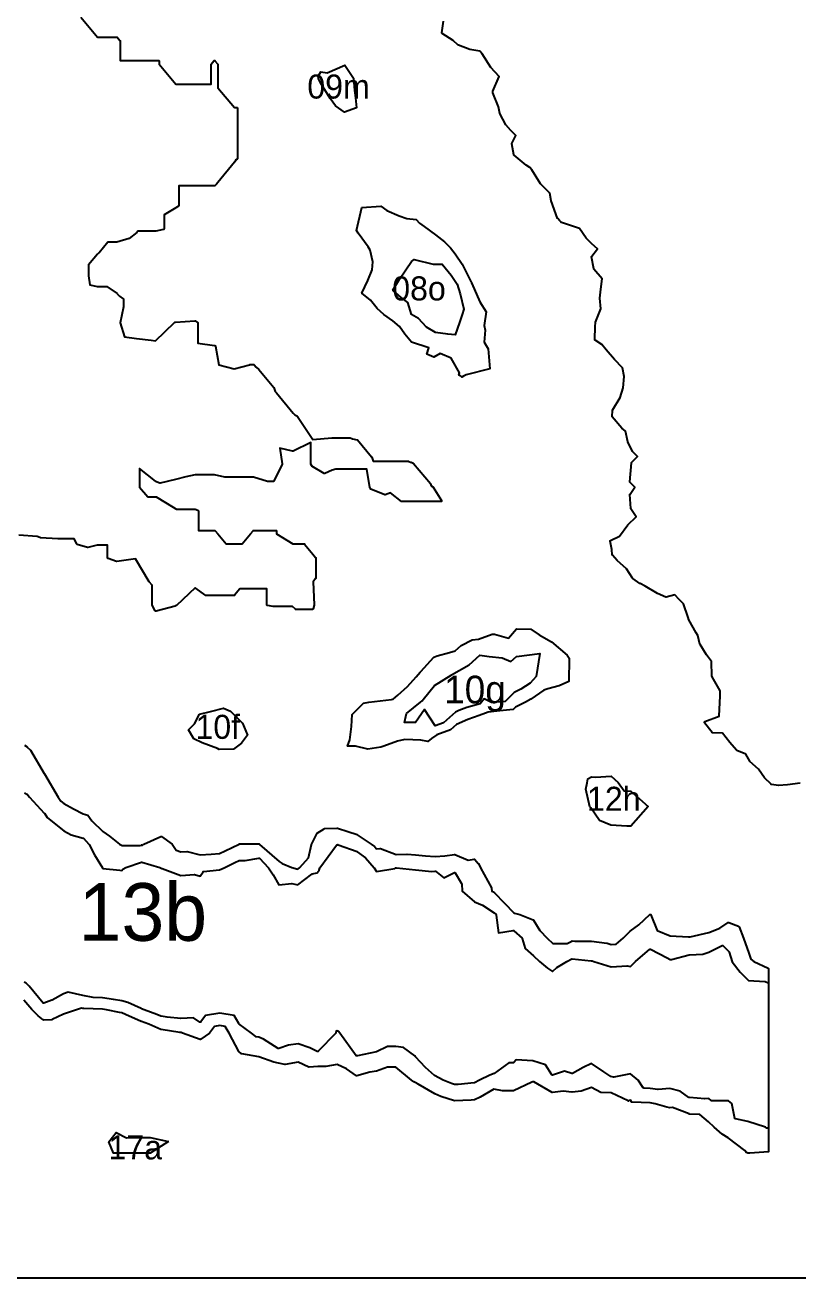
# Model space of a CAD drawing. Header units: millimetres. Extents: x 0 to 500, y 0 to 700.
# Drawn here: x 280.7 to 361.2, y 0 to 130.4 of the extents above; entities that cross this region are included whole.
import ezdxf
from ezdxf.enums import TextEntityAlignment as Align

# ---------------------------------------------------------------- set-up
doc = ezdxf.new("R2010")
doc.units = ezdxf.units.MM
for name, color, linetype in [('CORTE', 1, 'Continuous'), ('GRABADO', 5, 'Continuous'), ('HOJA', 8, 'Continuous')]:
    doc.layers.add(name, color=color, linetype=linetype)

msp = doc.modelspace()

# ---------------------------------------------------------------- linework, layer by layer
at = {"layer": 'CORTE'}
for points in [[(286.52, 131.22), (288.24, 129.15), (290.25, 129.15), (290.26, 129.15), (290.27, 129.15), (290.28, 129.14), (290.29, 129.14), (290.29, 129.13), (290.3, 129.13), (290.58, 128.79), (290.58, 128.79), (290.59, 128.78), (290.59, 128.77), (290.59, 128.77), (290.59, 128.76), (290.59, 128.75), (290.59, 126.71), (294.6, 126.71), (294.61, 126.71), (294.62, 126.7), (294.63, 126.7), (294.64, 126.69), (294.64, 126.69), (294.65, 126.69), (294.65, 126.68), (294.66, 126.67), (294.66, 126.67), (294.67, 126.66), (294.67, 126.65), (294.67, 126.65), (294.67, 126.64), (294.67, 126.63), (294.67, 126.32), (296.39, 124.26), (300.08, 124.26), (300.08, 126.3), (300.08, 126.3), (300.08, 126.31), (300.08, 126.32), (300.08, 126.33), (300.09, 126.33), (300.09, 126.34), (300.37, 126.68), (300.38, 126.69), (300.39, 126.69), (300.39, 126.69), (300.39, 126.7), (300.4, 126.7), (300.41, 126.71), (300.42, 126.71), (300.44, 126.71), (300.45, 126.71), (300.46, 126.7), (300.47, 126.7), (300.47, 126.69), (300.48, 126.69), (300.48, 126.69), (300.77, 126.34), (300.77, 126.34), (300.77, 126.33), (300.78, 126.33), (300.78, 126.32), (300.78, 126.31), (300.78, 126.31), (300.78, 126.3), (300.78, 123.88), (302.5, 121.82), (302.75, 121.82), (302.76, 121.82), (302.77, 121.81), (302.78, 121.81), (302.78, 121.81), (302.79, 121.8), (302.8, 121.8), (302.8, 121.79), (302.81, 121.78), (302.82, 121.77), (302.82, 121.76), (302.82, 121.75), (302.82, 121.74), (302.82, 116.51), (302.82, 116.51), (302.82, 116.5), (302.82, 116.49), (302.82, 116.49), (302.81, 116.48), (302.81, 116.48), (302.81, 116.47), (302.8, 116.46), (302.8, 116.46), (302.79, 116.45), (302.62, 116.35), (302.54, 116.15), (302.53, 116.14), (302.53, 116.13), (300.77, 114.02), (300.63, 113.85), (300.49, 113.69), (300.48, 113.68), (300.47, 113.67), (300.47, 113.67), (300.46, 113.67), (300.45, 113.66), (300.44, 113.66), (300.44, 113.66), (296.71, 113.66), (296.71, 111.62), (296.71, 111.62), (296.71, 111.61), (296.71, 111.6), (296.7, 111.6), (296.7, 111.59), (296.7, 111.59), (296.69, 111.58), (296.69, 111.57), (296.68, 111.57), (296.68, 111.56), (296.39, 111.39), (295.17, 110.65), (295.17, 109.18), (295.16, 109.17), (295.16, 109.17), (295.16, 109.16), (295.16, 109.15), (295.16, 109.14), (295.15, 109.14), (295.15, 109.13), (295.14, 109.13), (295.14, 109.12), (295.13, 109.11), (295.11, 109.11), (295.11, 109.11), (294.33, 108.95), (294.32, 108.95), (292.44, 108.95), (292.33, 108.82), (292.33, 108.81), (292.33, 108.81), (291.55, 108.19), (291.55, 108.19), (291.54, 108.18), (291.54, 108.18), (291.53, 108.18), (290.26, 107.8), (290.26, 107.8), (290.25, 107.8), (289.33, 107.8), (288.4, 106.68), (288.4, 106.68), (288.39, 106.68), (288.26, 106.57), (287.31, 105.43), (287.31, 104.29), (287.44, 103.35), (288.21, 103.2), (289.18, 103.2), (289.19, 103.2), (289.2, 103.19), (289.21, 103.19), (289.22, 103.18), (290.28, 102.45), (290.29, 102.45), (290.3, 102.44), (290.52, 102.17), (290.92, 101.9), (290.93, 101.9), (290.93, 101.9), (290.94, 101.89), (290.94, 101.88), (290.95, 101.87), (290.95, 101.86), (290.95, 101.86), (290.96, 101.85), (290.96, 101.07), (290.95, 101.06), (290.61, 99.4), (291.06, 97.94), (292.29, 97.79), (293.84, 97.61), (294.29, 97.55), (296.27, 99.45), (296.28, 99.46), (296.28, 99.46), (296.31, 99.48), (296.31, 99.48), (296.32, 99.48), (296.32, 99.48), (296.33, 99.49), (296.35, 99.49), (296.36, 99.48), (296.36, 99.48), (296.37, 99.48), (298.39, 99.61), (298.4, 99.61), (298.42, 99.6), (298.43, 99.6), (298.66, 99.46), (298.67, 99.46), (298.67, 99.45), (298.68, 99.45), (298.68, 99.44), (298.69, 99.43), (298.69, 99.42), (298.69, 99.42), (298.7, 99.41), (298.7, 99.4), (298.7, 97.29), (300.44, 97.04), (300.45, 97.04), (300.46, 97.04), (300.47, 97.04), (300.47, 97.03), (300.5, 97.01), (300.51, 97.01), (300.51, 97), (300.52, 97), (300.52, 96.99), (300.53, 96.99), (300.53, 96.98), (300.53, 96.97), (300.53, 96.97), (300.89, 95.04), (302.47, 94.62), (304.09, 95.05), (304.1, 95.05), (304.11, 95.06), (304.51, 95.06), (304.52, 95.05), (304.53, 95.05), (304.54, 95.05), (304.55, 95.04), (304.56, 95.03), (304.56, 95.03), (304.76, 94.8), (305.04, 94.56), (305.05, 94.56), (306.6, 92.69), (306.61, 92.68), (306.61, 92.68), (306.61, 92.67), (306.62, 92.67), (306.75, 92.27), (306.89, 92.11), (308.64, 90.01), (308.78, 89.85), (309.06, 89.68), (309.06, 89.68), (309.07, 89.67), (309.08, 89.66), (310.67, 87.27), (312.66, 87.44), (314.54, 87.44), (314.55, 87.44), (314.56, 87.44), (314.72, 87.36), (314.8, 87.35), (315.29, 87.24), (315.3, 87.24), (315.31, 87.23), (315.33, 87.23), (315.33, 87.22), (316.79, 85.47), (316.8, 85.46), (316.8, 85.45), (316.81, 85.44), (316.95, 85), (320.65, 85), (320.66, 84.99), (320.67, 84.99), (320.84, 84.92), (320.92, 84.89), (320.93, 84.89), (321.13, 84.79), (321.14, 84.79), (321.15, 84.78), (321.15, 84.78), (321.16, 84.77), (322.91, 82.67), (322.91, 82.67), (322.91, 82.67), (322.91, 82.66), (323.01, 82.45), (323.18, 82.34), (323.19, 82.34), (323.19, 82.33), (323.2, 82.32), (324.07, 80.92), (324.08, 80.92), (324.08, 80.9), (324.08, 80.89), (324.09, 80.88), (324.08, 80.87), (324.08, 80.87), (324.08, 80.86), (324.08, 80.85), (324.07, 80.84), (324.07, 80.83), (324.06, 80.83), (324.06, 80.82), (324.05, 80.82), (324.04, 80.81), (324.03, 80.81), (324.01, 80.81), (319.93, 80.81), (319.92, 80.81), (319.91, 80.81), (319.9, 80.82), (319.89, 80.82), (318.76, 81.73), (318.22, 81.51), (318.21, 81.51), (318.2, 81.51), (318.2, 81.5), (318.19, 81.5), (318.18, 81.51), (318.17, 81.51), (318.16, 81.51), (316.7, 82.1), (316.69, 82.1), (316.68, 82.11), (316.68, 82.12), (316.67, 82.12), (316.67, 82.13), (316.61, 82.25), (316.61, 82.25), (316.61, 82.26), (316.61, 82.26), (316.28, 84.18), (313.05, 84.18), (312.68, 84.09), (311.92, 83.73), (311.91, 83.72), (311.9, 83.72), (311.89, 83.72), (311.88, 83.72), (311.86, 83.72), (311.85, 83.73), (310.58, 84.49), (310.58, 84.5), (310.57, 84.5), (310.56, 84.51), (310.56, 84.52), (310.46, 84.69), (310.46, 84.69), (310.46, 84.7), (310.45, 84.71), (310.45, 84.72), (310.45, 84.72), (310.45, 86.94), (308.61, 86.05), (308.6, 86.05), (308.59, 86.05), (308.59, 86.05), (308.58, 86.05), (308.57, 86.05), (307.22, 86.37), (307.49, 84.73), (307.49, 84.73), (307.49, 84.72), (307.49, 84.71), (307.49, 84.7), (307.49, 84.7), (306.61, 82.94), (306.61, 82.94), (306.6, 82.93), (306.6, 82.93), (306.59, 82.92), (306.58, 82.91), (306.57, 82.91), (306.57, 82.91), (306.56, 82.9), (306.55, 82.9), (305.96, 82.9), (305.95, 82.9), (305.94, 82.91), (304.5, 83.34), (301.52, 83.34), (301.51, 83.34), (300.42, 83.6), (298.4, 83.6), (297.44, 83.37), (296.37, 83.11), (294.77, 82.73), (294.76, 82.73), (294.75, 82.73), (294.74, 82.73), (294.73, 82.73), (294.73, 82.73), (294.29, 82.91), (294.28, 82.91), (294.27, 82.92), (292.63, 84.23), (292.63, 82.3), (293.48, 81.3), (294.32, 81.3), (294.33, 81.3), (294.34, 81.3), (294.34, 81.3), (294.35, 81.29), (294.35, 81.29), (296.11, 80.23), (296.39, 80.06), (296.47, 80.02), (298.4, 80.02), (298.41, 80.02), (298.42, 80.01), (298.7, 79.9), (298.7, 79.9), (298.71, 79.89), (298.72, 79.89), (298.73, 79.88), (298.74, 79.87), (298.74, 79.86), (298.74, 79.86), (298.75, 79.85), (298.75, 79.84), (298.75, 79.83), (298.75, 77.8), (300.44, 77.8), (300.44, 77.79), (300.45, 77.79), (300.46, 77.79), (300.47, 77.79), (300.48, 77.78), (300.49, 77.77), (300.49, 77.77), (300.77, 77.43), (301.63, 76.41), (303.31, 76.41), (304.17, 77.43), (304.45, 77.77), (304.45, 77.77), (304.46, 77.78), (304.47, 77.79), (304.48, 77.79), (304.48, 77.79), (304.49, 77.79), (304.5, 77.8), (306.83, 77.8), (306.84, 77.79), (306.85, 77.79), (306.86, 77.79), (306.86, 77.78), (306.87, 77.78), (306.88, 77.77), (306.88, 77.77), (306.89, 77.76), (306.89, 77.75), (306.89, 77.75), (306.9, 77.74), (306.9, 77.74), (306.9, 77.73), (306.9, 77.72), (306.9, 77.43), (308.6, 76.41), (309.75, 76.41), (309.76, 76.41), (309.77, 76.41), (309.77, 76.4), (309.78, 76.4), (309.79, 76.4), (309.79, 76.39), (309.8, 76.39), (309.8, 76.38), (310.68, 75.32), (310.96, 74.99), (310.96, 74.98), (310.97, 74.97), (310.97, 74.96), (310.97, 74.96), (310.97, 74.95), (310.97, 74.94), (310.97, 72.83), (310.97, 72.82), (310.97, 72.81), (310.97, 72.81), (310.97, 72.8), (310.96, 72.79), (310.96, 72.79), (310.72, 72.45), (310.71, 72.45), (310.71, 72.44), (310.81, 70.05), (310.81, 70.04), (310.81, 70.04), (310.8, 70.03), (310.69, 69.63), (310.69, 69.62), (310.68, 69.61), (310.68, 69.6), (310.67, 69.6), (310.67, 69.59), (310.66, 69.59), (310.66, 69.59), (310.65, 69.58), (310.64, 69.58), (310.63, 69.58), (308.91, 69.58), (308.89, 69.58), (308.88, 69.58), (308.87, 69.59), (308.86, 69.59), (308.55, 69.88), (308.5, 69.89), (306.54, 69.89), (306.53, 69.89), (305.95, 69.98), (305.94, 69.98), (305.94, 69.98), (305.93, 69.98), (305.93, 69.98), (305.92, 69.99), (305.91, 69.99), (305.91, 70), (305.9, 70.01), (305.89, 70.02), (305.89, 70.03), (305.89, 70.03), (305.89, 70.04), (305.89, 70.05), (305.89, 71.72), (303.08, 71.72), (302.53, 71.05), (302.52, 71.05), (302.52, 71.04), (302.51, 71.04), (302.5, 71.03), (302.48, 71.03), (302.47, 71.03), (299.55, 71.03), (299.54, 71.03), (299.53, 71.03), (299.53, 71.03), (299.52, 71.04), (299.51, 71.04), (298.4, 71.84), (296.47, 69.99), (296.47, 69.99), (296.46, 69.99), (296.46, 69.98), (296.45, 69.98), (296.45, 69.98), (296.44, 69.98), (296.39, 69.97), (296.36, 69.94), (296.36, 69.94), (296.35, 69.94), (296.35, 69.93), (296.34, 69.93), (294.34, 69.4), (294.33, 69.39), (294.32, 69.39), (294.31, 69.39), (294.3, 69.4), (294.29, 69.4), (294.28, 69.4), (294.27, 69.41), (294.27, 69.41), (294.26, 69.42), (294.26, 69.42), (294.25, 69.43), (294.25, 69.43), (293.94, 70.01), (293.94, 70.02), (293.93, 70.03), (293.93, 70.03), (293.93, 70.04), (293.93, 72.09), (293.64, 72.45), (293.63, 72.45), (293.63, 72.45), (292.21, 74.84), (290.25, 74.56), (290.23, 74.56), (290.22, 74.56), (289.35, 74.87), (289.34, 74.87), (289.33, 74.88), (289.32, 74.88), (289.32, 74.88), (289.32, 74.89), (289.31, 74.89), (289.31, 74.9), (289.3, 74.91), (289.3, 74.91), (289.3, 74.92), (289.3, 74.92), (289.29, 74.93), (289.29, 74.94), (289.29, 76.27), (288.21, 76.27), (287.25, 76.03), (287.24, 76.03), (287.22, 76.03), (287.21, 76.03), (286.14, 76.35), (286.14, 76.36), (286.13, 76.36), (286.12, 76.36), (286.12, 76.37), (286.11, 76.38), (286.1, 76.38), (286.1, 76.39), (285.8, 76.93), (284.12, 76.93), (282.31, 77.04), (282.31, 77.04), (282.3, 77.04), (282.29, 77.04), (282.06, 77.13), (281.95, 77.17), (280.05, 77.3)], [(361.44, 51.48), (360.1, 51.32), (359.17, 51.24), (359.17, 51.24), (359.16, 51.24), (358.43, 51.36), (358.43, 51.37), (358.42, 51.37), (358.42, 51.37), (358.41, 51.37), (358.4, 51.38), (358.4, 51.38), (357.72, 52.06), (357.72, 52.06), (357.08, 52.96), (356.2, 53.75), (356.19, 53.76), (356.19, 53.76), (356.18, 53.77), (355.77, 54.52), (354.82, 54.91), (354.81, 54.92), (354.8, 54.92), (354.8, 54.93), (354.79, 54.93), (354.79, 54.93), (354.09, 55.73), (354.09, 55.74), (353.34, 56.71), (352.3, 56.75), (352.3, 56.75), (352.28, 56.75), (352.27, 56.76), (352.27, 56.76), (352.26, 56.76), (352.26, 56.77), (352.25, 56.77), (352.25, 56.78), (351.48, 57.79), (351.48, 57.79), (351.47, 57.79), (351.47, 57.8), (351.47, 57.81), (351.47, 57.82), (351.47, 57.83), (351.47, 57.85), (351.47, 57.86), (351.48, 57.87), (351.48, 57.87), (351.49, 57.89), (351.5, 57.89), (351.51, 57.9), (351.51, 57.9), (353.01, 58.46), (353.11, 60.59), (353.09, 61.1), (352.26, 62.58), (352.26, 62.58), (352.25, 62.6), (352.24, 62.61), (352.24, 62.62), (352.24, 62.62), (352.24, 62.63), (352.2, 64.16), (351.68, 64.87), (351.68, 64.87), (351, 65.93), (351, 65.94), (351, 65.94), (350.99, 65.95), (350.76, 66.85), (350.59, 67.14), (349.83, 68.48), (349.83, 68.48), (349.82, 68.49), (349.82, 68.5), (349.77, 68.75), (349.27, 70.16), (348.81, 70.62), (348.37, 71.11), (347.49, 70.86), (347.49, 70.86), (347.48, 70.86), (347.47, 70.86), (347.46, 70.86), (347.45, 70.86), (347.45, 70.86), (346.58, 71.23), (346.57, 71.23), (346.57, 71.23), (345.3, 72.01), (344.75, 72.29), (344.74, 72.29), (344, 72.81), (343.99, 72.81), (343.99, 72.81), (343.98, 72.82), (343.98, 72.82), (343.33, 73.8), (342.38, 74.66), (342.38, 74.66), (341.87, 75.22), (341.87, 75.22), (341.86, 75.23), (341.86, 75.23), (341.86, 75.24), (341.85, 75.25), (341.85, 75.25), (341.85, 75.26), (341.82, 75.81), (341.64, 76.68), (341.64, 76.69), (341.64, 76.7), (341.64, 76.71), (341.64, 76.72), (341.64, 76.73), (341.65, 76.74), (341.65, 76.75), (341.66, 76.76), (341.67, 76.76), (341.68, 76.76), (342.6, 77.19), (343.48, 78.38), (343.48, 78.38), (344.35, 79.2), (343.8, 80.05), (343.8, 80.05), (343.79, 80.06), (343.79, 80.07), (343.79, 80.07), (343.79, 80.08), (343.7, 81.55), (343.7, 81.56), (343.71, 81.57), (343.71, 81.58), (344.2, 82.31), (343.7, 82.81), (343.7, 82.81), (343.7, 82.82), (343.69, 82.83), (343.69, 82.83), (343.69, 82.84), (343.68, 82.85), (343.68, 82.86), (343.68, 82.86), (343.68, 82.87), (343.86, 84.85), (343.86, 84.86), (343.87, 84.87), (343.87, 84.87), (343.87, 84.88), (343.88, 84.89), (343.88, 84.9), (344.48, 85.49), (343.99, 85.98), (343.99, 85.99), (343.99, 85.99), (343.98, 86), (343.48, 87.01), (343.48, 87.02), (343.48, 87.02), (343.48, 87.03), (343.25, 88.14), (342.86, 88.43), (342.86, 88.43), (342.85, 88.43), (341.86, 89.62), (341.86, 89.62), (341.85, 89.64), (341.84, 89.65), (341.84, 89.67), (341.89, 90.29), (341.89, 90.29), (341.89, 90.3), (341.89, 90.31), (341.89, 90.32), (342.68, 91.65), (343, 92.64), (343.11, 93.81), (342.93, 94.74), (342.08, 95.6), (341.22, 96.59), (341.22, 96.59), (340.78, 97.17), (340.08, 97.6), (340.08, 97.6), (340.07, 97.61), (340.07, 97.61), (340.06, 97.62), (340.06, 97.63), (340.05, 97.63), (340.05, 97.64), (340.05, 97.64), (340.05, 97.65), (340.05, 97.66), (340.05, 97.66), (340.07, 99.01), (340.07, 99.01), (340.1, 99.46), (340.1, 99.47), (340.1, 99.47), (340.66, 100.87), (340.57, 101.97), (340.57, 101.98), (340.57, 101.98), (340.68, 102.92), (340.81, 104), (339.95, 105), (339.94, 105.01), (339.94, 105.02), (339.94, 105.03), (339.93, 105.03), (339.71, 106.28), (339.71, 106.29), (339.71, 106.3), (339.71, 106.3), (339.71, 106.32), (339.72, 106.33), (339.72, 106.33), (340.31, 107.11), (339.72, 107.64), (339.14, 108.23), (339.13, 108.23), (338.44, 109.23), (336.56, 109.85), (336.56, 109.85), (336.55, 109.85), (336.55, 109.86), (336.54, 109.86), (336.53, 109.87), (336.53, 109.87), (336.37, 110.06), (336.18, 110.25), (336.17, 110.26), (336.17, 110.26), (336.17, 110.27), (336.16, 110.28), (335.5, 112.12), (335.5, 112.12), (335.34, 112.92), (334.4, 113.86), (334.4, 113.87), (333.49, 115.33), (333.26, 115.59), (332.88, 115.81), (332.88, 115.81), (331.63, 116.85), (331.63, 116.85), (331.62, 116.86), (331.62, 116.87), (331.61, 116.87), (331.61, 116.88), (331.61, 116.89), (331.4, 118.05), (331.4, 118.05), (331.4, 118.06), (331.4, 118.07), (331.4, 118.08), (331.4, 118.09), (331.81, 118.91), (331.31, 119.41), (330.77, 120.02), (330.77, 120.02), (330.77, 120.03), (330.16, 121.18), (330.16, 121.18), (330.16, 121.19), (330.16, 121.19), (330, 121.88), (329.43, 123.34), (329.43, 123.34), (329.42, 123.36), (329.42, 123.5), (329.42, 123.51), (329.42, 123.51), (329.42, 123.53), (329.42, 123.53), (330.07, 125.04), (329.21, 125.97), (329.21, 125.97), (329.21, 125.97), (328.3, 127.39), (328.08, 127.68), (327.04, 127.84), (327.04, 127.84), (327.03, 127.85), (325.84, 128.31), (325.83, 128.31), (325.83, 128.31), (325.82, 128.32), (325.82, 128.32), (325.3, 128.78), (324.15, 129.52), (324.15, 129.53), (324.14, 129.53), (324.14, 129.54), (324.13, 129.55), (324.13, 129.55), (324.12, 129.56), (324.12, 129.58), (324.12, 129.59), (324.12, 129.59), (324.29, 130.8)], [(280.65, 55.46), (280.92, 55.27), (280.93, 55.26), (280.93, 55.26), (281.26, 54.93), (281.27, 54.92), (282.68, 52.5), (282.68, 52.5), (282.69, 52.48), (282.69, 52.48), (282.7, 52.48), (282.7, 52.47), (282.71, 52.46), (284.16, 50.03), (284.41, 49.64), (284.72, 49.39), (285.75, 48.82), (286.75, 48.3), (287.22, 48.18), (287.22, 48.18), (287.23, 48.18), (287.23, 48.18), (287.24, 48.17), (287.24, 48.17), (287.25, 48.16), (287.67, 47.59), (288.81, 46.48), (289.48, 45.97), (290.53, 45.16), (290.81, 45.02), (292.7, 45.02), (292.81, 45.06), (292.82, 45.06), (292.82, 45.06), (292.83, 45.07), (292.84, 45.07), (292.85, 45.06), (292.85, 45.06), (292.93, 45.04), (293.05, 45.15), (293.05, 45.15), (293.06, 45.16), (293.06, 45.16), (293.07, 45.16), (294.84, 45.94), (294.85, 45.94), (294.86, 45.94), (294.86, 45.94), (294.87, 45.95), (294.88, 45.94), (294.89, 45.94), (294.89, 45.94), (294.9, 45.94), (294.91, 45.93), (294.91, 45.93), (296.01, 45.15), (296.02, 45.15), (296.02, 45.14), (296.42, 44.52), (296.92, 44.35), (297.55, 44.39), (297.56, 44.39), (297.57, 44.39), (297.57, 44.39), (298.95, 44.05), (300.09, 44.1), (300.96, 44.19), (301.54, 44.46), (302.99, 45.16), (303, 45.16), (303, 45.16), (303.01, 45.17), (303.02, 45.17), (303.02, 45.17), (305.05, 45.17), (305.06, 45.17), (305.06, 45.17), (305.07, 45.17), (305.08, 45.17), (305.09, 45.16), (305.09, 45.16), (305.1, 45.16), (305.11, 45.15), (305.13, 45.13), (307.15, 43.35), (307.47, 43.12), (308.47, 42.72), (309.12, 42.54), (309.33, 42.71), (310.23, 43.73), (310.52, 45.11), (310.52, 45.12), (310.52, 45.12), (310.53, 45.13), (311.11, 46.28), (311.11, 46.28), (311.12, 46.29), (311.12, 46.29), (311.13, 46.3), (311.13, 46.3), (311.84, 46.75), (311.85, 46.76), (311.86, 46.76), (311.86, 46.76), (311.87, 46.77), (311.88, 46.77), (313.21, 46.83), (313.22, 46.83), (313.22, 46.83), (313.23, 46.83), (313.23, 46.83), (314.32, 46.46), (315.28, 46.14), (315.28, 46.14), (315.29, 46.14), (315.29, 46.13), (316.74, 45.16), (316.74, 45.16), (317.11, 44.89), (317.12, 44.88), (317.12, 44.88), (317.32, 44.66), (317.67, 44.7), (317.68, 44.7), (317.69, 44.7), (317.7, 44.7), (317.7, 44.7), (317.71, 44.7), (319.34, 44.06), (320.48, 44.11), (320.48, 44.11), (321.37, 44.03), (322.39, 43.94), (323.4, 43.86), (324.41, 43.94), (325.43, 44.07), (325.44, 44.07), (325.45, 44.07), (325.45, 44.07), (325.46, 44.07), (325.47, 44.07), (326.85, 43.49), (327.47, 43.58), (327.48, 43.58), (327.48, 43.58), (327.49, 43.58), (327.5, 43.58), (327.51, 43.58), (327.51, 43.58), (327.52, 43.57), (327.52, 43.57), (327.53, 43.56), (327.9, 43.14), (327.91, 43.13), (327.91, 43.13), (328.15, 42.69), (329.28, 40.6), (329.28, 40.6), (329.29, 40.58), (329.29, 40.58), (329.32, 40.26), (329.48, 40.19), (329.48, 40.19), (329.49, 40.19), (329.56, 40.14), (329.57, 40.13), (329.57, 40.13), (330.63, 38.99), (331.6, 38.01), (331.69, 37.95), (332.23, 37.83), (332.23, 37.83), (333.62, 37.27), (333.63, 37.27), (333.64, 37.27), (333.64, 37.26), (333.65, 37.25), (333.66, 37.25), (334.33, 36.17), (335.07, 35.37), (335.66, 34.82), (337.17, 34.82), (337.64, 35.06), (337.64, 35.06), (337.65, 35.06), (337.65, 35.06), (337.66, 35.07), (337.67, 35.07), (337.67, 35.07), (337.97, 35.04), (339.71, 35.04), (339.71, 35.04), (341.31, 34.85), (341.32, 34.85), (341.32, 34.85), (341.75, 34.71), (342.25, 34.74), (342.98, 35.37), (343.73, 36.09), (343.74, 36.1), (344.63, 36.74), (345.77, 37.81), (345.78, 37.81), (345.79, 37.82), (345.79, 37.82), (345.8, 37.82), (345.81, 37.82), (345.82, 37.82), (345.82, 37.82), (345.83, 37.82), (345.84, 37.82), (345.85, 37.82), (345.85, 37.82), (345.86, 37.81), (345.86, 37.81), (345.87, 37.81), (345.87, 37.8), (345.88, 37.8), (345.89, 37.79), (345.89, 37.78), (346.53, 36.15), (347.88, 35.62), (349.8, 35.51), (349.9, 35.5), (349.98, 35.51), (351.91, 35.97), (353.08, 36.42), (353.93, 37), (353.94, 37.01), (353.95, 37.01), (353.96, 37.01), (353.97, 37.01), (353.98, 37.01), (353.99, 37.01), (354, 37.01), (354, 37.01), (355.02, 36.6), (355.02, 36.6), (355.03, 36.59), (355.04, 36.59), (355.05, 36.58), (355.05, 36.57), (355.05, 36.57), (355.06, 36.56), (355.54, 35.35), (355.54, 35.35), (356.07, 33.82), (356.07, 33.82), (356.29, 33.17), (356.6, 32.93), (358.08, 32.23), (358.09, 32.23), (358.1, 32.22), (358.11, 32.21), (358.11, 32.2), (358.12, 32.2), (358.12, 32.19), (358.12, 32.17), (358.12, 32.17), (358.12, 26.53), (358.12, 19.91), (358.12, 14.38), (358.12, 13.11), (356.2, 13), (356.01, 13), (356, 13), (355.99, 13), (355.99, 13), (355.84, 13.06), (355.83, 13.06), (355.82, 13.06), (355.82, 13.06), (355.81, 13.07), (355.8, 13.08), (355.67, 13.25), (353.93, 14.58), (353.32, 14.95), (353.31, 14.95), (353.31, 14.95), (352.47, 15.69), (352.47, 15.69), (351.88, 16.24), (350.99, 17.02), (349.89, 17.06), (349.88, 17.06), (349.88, 17.07), (349.87, 17.07), (348.15, 17.75), (347.87, 17.69), (347.87, 17.69), (347.86, 17.69), (347.85, 17.69), (347.54, 17.76), (347.54, 17.76), (346.33, 18.12), (345.81, 18.21), (343.92, 18.29), (343.92, 18.29), (343.91, 18.29), (343.9, 18.3), (343.9, 18.3), (343.89, 18.3), (343.88, 18.31), (343.87, 18.31), (343.87, 18.32), (343.75, 18.49), (343.56, 18.42), (343.56, 18.42), (343.55, 18.41), (343.54, 18.41), (343.54, 18.41), (343.53, 18.41), (343.52, 18.42), (343.51, 18.42), (343.51, 18.42), (341.73, 19.26), (340.69, 19.3), (340.68, 19.3), (340.67, 19.31), (340.66, 19.31), (340.66, 19.31), (339.7, 19.83), (338.63, 19.44), (338.63, 19.44), (338.62, 19.44), (338.61, 19.44), (337.67, 19.35), (337.67, 19.35), (337.66, 19.35), (336.73, 19.44), (335.64, 19.3), (335.63, 19.3), (335.63, 19.3), (335.62, 19.3), (335.61, 19.31), (335.61, 19.31), (335.6, 19.31), (335.6, 19.31), (333.7, 20.41), (333.6, 20.42), (333.47, 20.39), (331.58, 19.46), (331.58, 19.46), (331.58, 19.46), (331.57, 19.46), (331.56, 19.46), (331.56, 19.46), (330.44, 19.46), (330.43, 19.46), (330.42, 19.46), (329.53, 19.66), (328.1, 18.83), (327.51, 18.54), (327.5, 18.54), (327.5, 18.53), (327.49, 18.53), (327.49, 18.53), (327.17, 18.5), (327.17, 18.5), (325.44, 18.42), (325.44, 18.42), (325.43, 18.42), (325.42, 18.42), (325.42, 18.42), (324.02, 18.89), (324.02, 18.89), (323.38, 19.15), (323.37, 19.15), (321.66, 20.18), (321.33, 20.35), (321.2, 20.41), (321.19, 20.41), (321.19, 20.42), (320.96, 20.58), (319.3, 21.95), (318.45, 21.95), (317.31, 21.53), (317.31, 21.53), (317.3, 21.53), (316.6, 21.42), (315.27, 21.04), (315.26, 21.04), (315.26, 21.04), (315.25, 21.03), (315.24, 21.04), (315.23, 21.04), (315.23, 21.04), (315.22, 21.04), (315.21, 21.04), (315.21, 21.05), (314.17, 21.76), (313.2, 22.2), (312.01, 22.02), (312.01, 22.02), (311.18, 22.02), (310.29, 21.94), (310.28, 21.94), (310.27, 21.94), (310.27, 21.94), (310.26, 21.94), (310.25, 21.94), (309.13, 22.47), (307.79, 22.2), (307.78, 22.2), (307.77, 22.2), (307.77, 22.2), (307.76, 22.2), (307.08, 22.36), (306.62, 22.46), (306.62, 22.46), (305.05, 23.02), (305.04, 23.02), (303.27, 23.32), (303.26, 23.32), (303.25, 23.32), (303.25, 23.33), (303.24, 23.33), (303.23, 23.34), (302.97, 23.56), (302.97, 23.57), (302.96, 23.57), (302.96, 23.58), (301.94, 25.49), (301.53, 26.17), (300.98, 26.27), (300.44, 26.17), (299.92, 25.48), (299.92, 25.48), (299.91, 25.48), (299.9, 25.47), (298.99, 24.84), (298.98, 24.84), (298.98, 24.84), (298.97, 24.83), (298.97, 24.83), (298.96, 24.83), (298.95, 24.83), (298.94, 24.83), (298.93, 24.83), (298.93, 24.83), (298.93, 24.83), (297.09, 25.46), (297.09, 25.46), (296.96, 25.55), (296.91, 25.54), (296.91, 25.54), (296.82, 25.55), (294.86, 25.85), (294.85, 25.86), (294.84, 25.86), (293.58, 26.4), (292.81, 26.69), (292.8, 26.69), (291.17, 27.42), (290.77, 27.58), (290.54, 27.62), (289.17, 27.9), (288.75, 27.97), (286.83, 28.04), (286.82, 28.04), (286.82, 28.04), (286.71, 28.06), (286.71, 28.06), (286.56, 28.09), (286.07, 27.91), (286.07, 27.91), (284.71, 27.47), (283.53, 26.89), (283.52, 26.88), (283.5, 26.88), (283.5, 26.88), (282.64, 26.84), (282.64, 26.84), (282.63, 26.85), (282.62, 26.85), (282.62, 26.85), (282.61, 26.85), (282.6, 26.86), (282.06, 27.27), (282.05, 27.28), (281.39, 27.93), (280.56, 28.92)]]:
    msp.add_lwpolyline(points, dxfattribs=at)
for points in [[(311.21, 125.07), (311.51, 125.53), (312.16, 125.44), (314.02, 126.21), (314.89, 124.87), (315.01, 123.6), (315.12, 122.81), (315.22, 121.8), (313.98, 121.34), (313.03, 121.99), (312.46, 122.76), (311.48, 124.4), (311.33, 124.68), (311.27, 124.82), (311.21, 125.07)], [(325.01, 107.22), (325.51, 106.58), (326.22, 105.52), (327.16, 103.64), (327.18, 103.62), (327.22, 103.57), (327.22, 103.49), (328.07, 101.61), (328.71, 100.55), (328.51, 99.12), (328.62, 98.63), (328.5, 97.39), (328.93, 96.69), (329.11, 94.62), (326.64, 93.99), (326.38, 93.84), (326.19, 93.74), (326.07, 93.86), (325.87, 93.97), (325.96, 94.2), (325.07, 95.74), (323.95, 96.23), (323.26, 95.84), (322.53, 96.15), (322.76, 96.81), (320.96, 97.39), (320.26, 98.22), (319.69, 99.02), (319, 99.6), (318.08, 100.28), (317.37, 100.9), (316.68, 101.78), (315.76, 102.49), (316.4, 103.81), (316.86, 104.93), (316.93, 105.76), (316.63, 106.98), (316.44, 107.32), (315.41, 108.73), (315.22, 109.03), (315.77, 111.41), (317.74, 111.54), (318.37, 111.09), (319.65, 110.55), (320.47, 110.25), (321.43, 110.16), (321.78, 109.77), (322.27, 109.44), (323.45, 108.55), (324.38, 107.85), (325.01, 107.22)], [(315.95, 59.81), (316.49, 59.91), (318.87, 60.22), (319.04, 60.23), (319.04, 60.23), (319.52, 60.66), (320.54, 61.56), (321.44, 62.58), (321.86, 63.05), (321.88, 63.1), (321.93, 63.12), (323.28, 64.6), (323.63, 64.76), (324.91, 65.08), (325.5, 65.28), (326.13, 65.83), (327.27, 66.41), (327.93, 66.49), (329.36, 67.02), (329.6, 67), (331.06, 66.58), (331.88, 67.55), (333.37, 67.54), (334.24, 66.94), (335.53, 66.21), (337.15, 64.83), (337.37, 64.52), (337.32, 62.09), (336.34, 61.63), (335.15, 61.31), (334.74, 61.17), (333.38, 60.23), (332.83, 59.93), (331.77, 59.41), (331.53, 59.17), (330.15, 59.04), (328.93, 58.88), (328.67, 58.77), (327.99, 58.55), (326.83, 58.11), (325.64, 57.61), (325.01, 57.06), (323.6, 56.51), (323.04, 56.15), (322.64, 55.85), (321.91, 55.96), (320.24, 56.03), (319.49, 55.86), (318.06, 55.34), (317.76, 55.25), (316.4, 55.05), (315.13, 55.36), (314.29, 55.35), (314.52, 55.99), (314.69, 57.38), (314.77, 58.64), (315.95, 59.81)], [(298.88, 58.67), (300, 58.95), (301.37, 59.29), (302.09, 59), (303.36, 57.73), (303.86, 56.49), (303.24, 55.65), (302.42, 55.04), (300.91, 55.01), (300.74, 55.09), (299.16, 55.68), (298.27, 56.11), (297.73, 57.06), (298.34, 57.66), (298.88, 58.67)], [(343.39, 47.01), (341.72, 47.11), (340.52, 47.61), (339.64, 48.93), (339.54, 49.03), (339.09, 50.87), (339.24, 51.53), (339.31, 51.94), (339.68, 52.15), (340.13, 52.11), (341.76, 52.23), (342.49, 51.56), (343.09, 50.71), (343.81, 50.67), (345.61, 49.07), (343.81, 47.03), (343.39, 47.01)], [(295.65, 14.2), (293.73, 13), (289.91, 13), (289.44, 14.18), (290.2, 15.13), (291.28, 14.58), (291.74, 14.63), (293.72, 14.63), (295.65, 14.2)]]:
    msp.add_lwpolyline(points, close=True, dxfattribs=at)
at = {"layer": 'GRABADO'}
for points in [[(326.24, 100.29), (325.96, 99.43), (325.51, 98.17), (324.74, 98.23), (323.46, 98.39), (322.51, 98.94), (321.68, 99.85), (320.95, 100.29), (320.56, 101.52), (319.86, 102.06), (319.01, 102.8), (319.71, 103.97), (320.95, 105.8), (321.24, 105.99), (323.22, 105.5), (324.15, 105.52), (325.07, 104.38), (325.72, 103.44), (326.02, 102.41), (326.41, 100.83), (326.24, 100.29)], [(329.04, 64.67), (330.38, 64.55), (331.29, 64.17), (331.87, 64.68), (334.33, 64.99), (333.93, 62.61), (333.31, 61.92), (332.32, 61.28), (331.63, 60.95), (330.7, 60.01), (329.29, 59.88), (328.52, 60.29), (328.09, 59.74), (326.7, 59.36), (325.89, 59.05), (325.52, 58.9), (324.28, 57.79), (323.4, 57.45), (322.31, 59.16), (321.38, 57.8), (320.22, 57.81), (320.43, 58.76), (321.9, 59.92), (322.05, 60.05), (322.18, 60.2), (323.33, 61.65), (325.08, 62.75), (325.08, 62.75), (325.12, 62.78), (326.97, 63.8), (328.08, 64.82), (329.04, 64.67)]]:
    msp.add_lwpolyline(points, close=True, dxfattribs=at)
msp.add_lwpolyline([(280.64, 50.49), (280.9, 50.36), (280.9, 50.36), (280.91, 50.35), (280.91, 50.35), (280.92, 50.34), (281.17, 50.04), (282.7, 48.37), (282.7, 48.37), (282.71, 48.36), (282.99, 47.94), (283.4, 47.6), (284.72, 46.55), (285.5, 46.11), (286.74, 45.78), (286.74, 45.78), (286.75, 45.78), (286.76, 45.77), (286.76, 45.77), (286.77, 45.76), (286.77, 45.76), (287.35, 45.14), (287.35, 45.14), (287.36, 45.13), (287.92, 44.05), (288.75, 42.69), (288.8, 42.62), (290.57, 42.44), (290.77, 42.42), (290.88, 42.54), (290.89, 42.54), (290.89, 42.55), (291.2, 42.72), (291.2, 42.72), (292.81, 43.28), (292.82, 43.28), (292.82, 43.29), (292.83, 43.29), (292.84, 43.29), (292.85, 43.28), (292.85, 43.28), (294.72, 42.72), (294.73, 42.72), (294.74, 42.72), (294.86, 42.66), (294.86, 42.66), (294.87, 42.65), (294.88, 42.65), (294.88, 42.64), (294.9, 42.61), (294.96, 42.62), (294.96, 42.62), (294.97, 42.62), (294.98, 42.61), (294.98, 42.61), (294.99, 42.61), (296.92, 41.89), (298.33, 41.99), (298.34, 41.99), (298.34, 41.99), (298.35, 41.99), (298.36, 41.99), (298.92, 41.82), (299.24, 42.27), (299.24, 42.28), (299.25, 42.29), (299.26, 42.29), (299.26, 42.29), (299.27, 42.3), (299.28, 42.3), (299.28, 42.3), (299.29, 42.3), (300.96, 42.47), (301.42, 42.7), (301.42, 42.7), (302.55, 43.24), (302.99, 43.45), (303, 43.46), (303.01, 43.46), (303.02, 43.46), (303.02, 43.46), (303.63, 43.46), (305.05, 43.7), (305.06, 43.7), (305.06, 43.7), (305.07, 43.7), (305.08, 43.69), (305.09, 43.69), (305.09, 43.69), (305.1, 43.69), (305.11, 43.68), (306.05, 42.7), (306.06, 42.7), (306.53, 41.95), (306.53, 41.95), (307.14, 40.9), (308.47, 41.07), (308.47, 41.07), (308.48, 41.07), (308.49, 41.07), (309.12, 40.9), (310.56, 42.03), (310.56, 42.03), (310.58, 42.04), (310.58, 42.04), (310.59, 42.04), (310.59, 42.05), (311.13, 42.16), (311.32, 42.43), (311.4, 42.68), (311.41, 42.68), (311.41, 42.69), (311.41, 42.69), (313.15, 45.06), (313.15, 45.06), (313.16, 45.07), (313.17, 45.08), (313.18, 45.08), (313.19, 45.09), (313.2, 45.09), (313.2, 45.09), (313.27, 45.1), (313.28, 45.1), (313.29, 45.1), (313.29, 45.09), (313.3, 45.09), (315.28, 44.37), (315.28, 44.37), (315.29, 44.36), (316.15, 43.74), (316.16, 43.73), (316.16, 43.72), (317.06, 42.7), (317.07, 42.69), (317.32, 42.3), (319.22, 42.62), (319.29, 42.67), (319.29, 42.67), (319.31, 42.67), (319.31, 42.68), (319.32, 42.68), (319.33, 42.68), (319.33, 42.68), (319.38, 42.67), (321.37, 42.48), (323.06, 42.32), (323.4, 42.35), (323.41, 42.35), (323.41, 42.35), (323.42, 42.35), (323.43, 42.34), (323.43, 42.34), (323.44, 42.34), (323.44, 42.33), (323.45, 42.33), (324.33, 41.64), (325.41, 42.2), (325.41, 42.2), (325.42, 42.2), (325.43, 42.2), (325.44, 42.2), (325.44, 42.2), (325.45, 42.2), (325.46, 42.2), (325.46, 42.2), (325.47, 42.2), (325.48, 42.19), (325.49, 42.18), (325.5, 42.17), (325.5, 42.17), (326.16, 41.04), (326.17, 41.03), (326.17, 41.02), (326.18, 41.01), (326.22, 40.24), (327.52, 39.15), (328.33, 38.81), (328.34, 38.81), (329.56, 38.01), (329.57, 38), (329.57, 38), (329.75, 37.81), (329.75, 37.8), (329.75, 37.8), (329.75, 37.8), (329.76, 37.78), (329.76, 37.77), (330.02, 35.92), (331.55, 36.15), (331.55, 36.15), (331.56, 36.15), (331.57, 36.15), (331.57, 36.15), (331.58, 36.15), (331.59, 36.15), (331.59, 36.14), (331.6, 36.14), (331.6, 36.14), (332.46, 35.37), (332.46, 35.37), (332.47, 35.36), (332.47, 35.35), (332.47, 35.35), (332.47, 35.34), (332.77, 34.29), (333.64, 33.54), (334.29, 32.92), (335.11, 32.25), (335.62, 31.89), (336.09, 32.31), (336.09, 32.31), (336.1, 32.32), (337.12, 32.93), (337.12, 32.93), (337.64, 33.2), (337.64, 33.2), (337.65, 33.21), (337.66, 33.21), (337.66, 33.21), (337.67, 33.21), (337.67, 33.21), (339.66, 33), (339.71, 33), (339.71, 33), (339.76, 33), (339.77, 32.99), (339.77, 32.99), (339.93, 32.94), (341.75, 32.39), (343.41, 32.49), (343.41, 32.49), (343.42, 32.49), (343.42, 32.49), (343.76, 32.42), (343.97, 32.64), (343.97, 32.64), (344.27, 32.92), (344.27, 32.92), (345.78, 34.22), (345.78, 34.22), (345.78, 34.22), (345.79, 34.23), (345.8, 34.23), (345.81, 34.23), (345.81, 34.23), (345.82, 34.23), (345.83, 34.23), (345.83, 34.23), (345.84, 34.23), (345.85, 34.23), (345.85, 34.23), (347.59, 33.3), (347.88, 33.16), (348.02, 33.15), (349.88, 33.63), (349.88, 33.63), (349.89, 33.63), (351.28, 33.71), (351.91, 33.9), (353.29, 34.6), (353.3, 34.61), (353.3, 34.61), (353.31, 34.61), (353.32, 34.61), (353.33, 34.61), (353.33, 34.61), (353.34, 34.61), (353.35, 34.61), (353.36, 34.6), (353.36, 34.6), (353.36, 34.6), (353.37, 34.6), (353.38, 34.59), (354.03, 33.94), (354.03, 33.94), (354.04, 33.92), (354.04, 33.91), (354.34, 32.9), (355.17, 31.84), (356.04, 30.97), (357.76, 30.86), (357.76, 30.86), (357.77, 30.86), (357.77, 30.85), (357.78, 30.85), (358.08, 30.71), (358.09, 30.71), (358.09, 30.7), (358.1, 30.69), (358.11, 30.69), (358.11, 30.68), (358.12, 30.67), (358.12, 30.66), (358.12, 30.65), (358.12, 30.64), (358.12, 29.93), (358.12, 22.79), (358.12, 16.82), (358.12, 15.61), (357.99, 15.6), (357.98, 15.6), (357.98, 15.6), (357.97, 15.6), (357.96, 15.6), (357.95, 15.6), (357.95, 15.6), (357.81, 15.68), (355.99, 16.29), (354.68, 16.55), (354.68, 16.55), (354.67, 16.55), (354.66, 16.56), (354.66, 16.56), (354.65, 16.56), (354.64, 16.57), (354.63, 16.58), (354.63, 16.59), (354.63, 16.59), (354.63, 16.6), (354.32, 18.15), (353.95, 18.45), (352.21, 18.45), (352.2, 18.45), (352.19, 18.45), (352.19, 18.45), (352.18, 18.45), (352.17, 18.46), (352.16, 18.46), (351.91, 18.69), (351.49, 18.65), (351.49, 18.65), (349.89, 18.77), (349.88, 18.77), (349.88, 18.77), (349.87, 18.77), (349.86, 18.77), (349.85, 18.78), (348.92, 19.44), (347.85, 19.73), (346.63, 19.6), (346.63, 19.6), (346.62, 19.6), (345.81, 19.73), (345.15, 19.76), (345.14, 19.76), (345.13, 19.77), (345.13, 19.77), (345.12, 19.77), (345.12, 19.77), (345.11, 19.78), (345.1, 19.79), (345.09, 19.79), (345.09, 19.79), (344.55, 20.59), (343.76, 21.25), (342.03, 20.89), (342.02, 20.89), (342.01, 20.89), (342, 20.89), (341.99, 20.89), (341.99, 20.89), (341.72, 20.98), (341.71, 20.98), (341.71, 20.98), (340.98, 21.44), (340.98, 21.44), (339.7, 22.31), (338.82, 21.92), (337.7, 21.28), (337.69, 21.28), (337.68, 21.27), (337.68, 21.27), (337.67, 21.27), (337.66, 21.27), (337.65, 21.27), (337.65, 21.28), (336.87, 21.52), (335.65, 21.12), (335.65, 21.12), (335.64, 21.12), (335.63, 21.12), (335.63, 21.12), (335.62, 21.12), (335.61, 21.12), (335.6, 21.12), (335.6, 21.13), (335.59, 21.13), (335.58, 21.14), (335.57, 21.15), (335.57, 21.15), (334.89, 22.19), (333.58, 22.58), (331.85, 22.69), (331.61, 22.42), (331.6, 22.41), (331.6, 22.41), (331.59, 22.41), (331.59, 22.41), (331.58, 22.4), (331.57, 22.4), (331.56, 22.4), (331.56, 22.4), (331.07, 22.4), (329.56, 21.28), (329.56, 21.28), (329.55, 21.28), (329.55, 21.28), (329.1, 21.11), (328.02, 20.57), (327.51, 20.32), (327.51, 20.32), (327.5, 20.31), (327.49, 20.31), (327.49, 20.31), (325.8, 20.14), (325.44, 20.12), (325.44, 20.12), (325.43, 20.12), (325.42, 20.13), (325.42, 20.13), (325.13, 20.23), (324.26, 20.57), (324.26, 20.57), (323.36, 21.08), (323.36, 21.08), (322.4, 21.89), (322.4, 21.89), (321.38, 23.03), (321.31, 23.1), (320.12, 24), (319.32, 24.08), (318.45, 24.08), (317.32, 23.52), (317.32, 23.52), (317.31, 23.52), (317.31, 23.52), (315.34, 23.1), (315.33, 23.1), (315.32, 23.1), (315.32, 23.1), (315.24, 23.1), (315.24, 23.1), (315.23, 23.11), (315.22, 23.11), (315.22, 23.11), (315.21, 23.12), (315.2, 23.12), (315.2, 23.12), (315.19, 23.13), (315.19, 23.13), (313.49, 25.48), (313.33, 25.66), (313.21, 25.71), (313.11, 25.68), (313.08, 25.52), (313.08, 25.51), (313.08, 25.5), (313.07, 25.48), (313.06, 25.48), (311.23, 23.59), (311.23, 23.58), (311.21, 23.57), (311.21, 23.57), (311.21, 23.57), (311.2, 23.56), (311.19, 23.56), (311.18, 23.56), (311.18, 23.56), (311.17, 23.56), (311.16, 23.56), (311.16, 23.56), (311.15, 23.56), (311.14, 23.56), (310.37, 23.95), (309.13, 24.38), (308.14, 24.23), (307.12, 23.87), (307.12, 23.87), (307.11, 23.87), (307.1, 23.87), (307.1, 23.87), (307.09, 23.87), (307.08, 23.87), (307.07, 23.87), (307.07, 23.87), (307.06, 23.88), (305.54, 24.85), (305.04, 25.05), (304.75, 25.1), (304.74, 25.1), (304.74, 25.1), (304.73, 25.11), (304.72, 25.11), (304.72, 25.12), (304.3, 25.47), (302.98, 26.46), (302.97, 26.47), (302.96, 26.48), (302.96, 26.48), (302.96, 26.48), (302.47, 27.3), (300.98, 27.57), (299.5, 27.3), (299.01, 26.64), (299, 26.63), (299, 26.63), (298.99, 26.62), (298.99, 26.62), (298.98, 26.62), (298.97, 26.61), (298.96, 26.61), (298.96, 26.61), (298.95, 26.61), (298.94, 26.61), (298.93, 26.61), (298.92, 26.61), (298.92, 26.62), (298.91, 26.62), (298.91, 26.62), (298.23, 27.07), (296.91, 27.02), (296.91, 27.02), (295.5, 27.13), (294.86, 27.23), (294.85, 27.23), (294.84, 27.24), (294.43, 27.41), (293.11, 27.91), (292.81, 28.02), (292.8, 28.03), (291.41, 28.67), (290.78, 28.85), (289.9, 28.97), (289.9, 28.97), (288.75, 29.16), (287.79, 29.19), (287.79, 29.19), (287.78, 29.19), (286.71, 29.39), (286.7, 29.39), (285.2, 29.73), (284.71, 29.56), (283.51, 28.91), (283.5, 28.91), (282.67, 28.59), (282.66, 28.59), (282.66, 28.59), (282.65, 28.59), (282.64, 28.59), (282.63, 28.59), (282.62, 28.59), (282.62, 28.59), (282.61, 28.6), (282.6, 28.6), (282.59, 28.61), (282.59, 28.61), (281.12, 30.37), (280.83, 30.68), (280.59, 30.8)], dxfattribs=at)
at = {"layer": 'HOJA'}
msp.add_lwpolyline([(0, 0), (500, 0), (500, 700), (0, 700)], close=True, dxfattribs=at)

# ---------------------------------------------------------------- texts
at = {"layer": 'GRABADO'}
for s, height, p in [('09m', 2.5, (313.35, 124)), ('08o', 2.5, (321.73, 102.99)), ('10g', 2.886, (327.56, 61.24)), ('10f', 2.5, (300.77, 57.36)), ('12h', 2.5, (342.02, 49.87)), ('13b', 6, (292.97, 38.09)), ('17a', 2.5, (292.18, 13.59))]:
    msp.add_text(s, height=height, dxfattribs=at).set_placement(p, align=Align.MIDDLE_CENTER)

doc.saveas('drawing.dxf')
